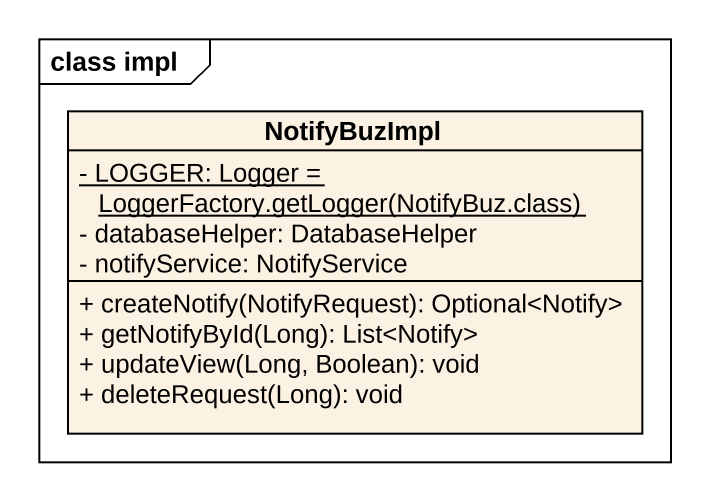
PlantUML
@startuml
mainframe class impl
hide circle
hide empty members
skinparam classAttributeIconSize 0
class NotifyBuzImpl {
  {static} {field} - LOGGER: Logger = LoggerFactory.getLogger(NotifyBuz.class)
  - databaseHelper: DatabaseHelper
  - notifyService: NotifyService
  + createNotify(NotifyRequest): Optional<Notify>
  + getNotifyById(Long): List<Notify>
  + updateView(Long, Boolean): void
  + deleteRequest(Long): void
}
@enduml
